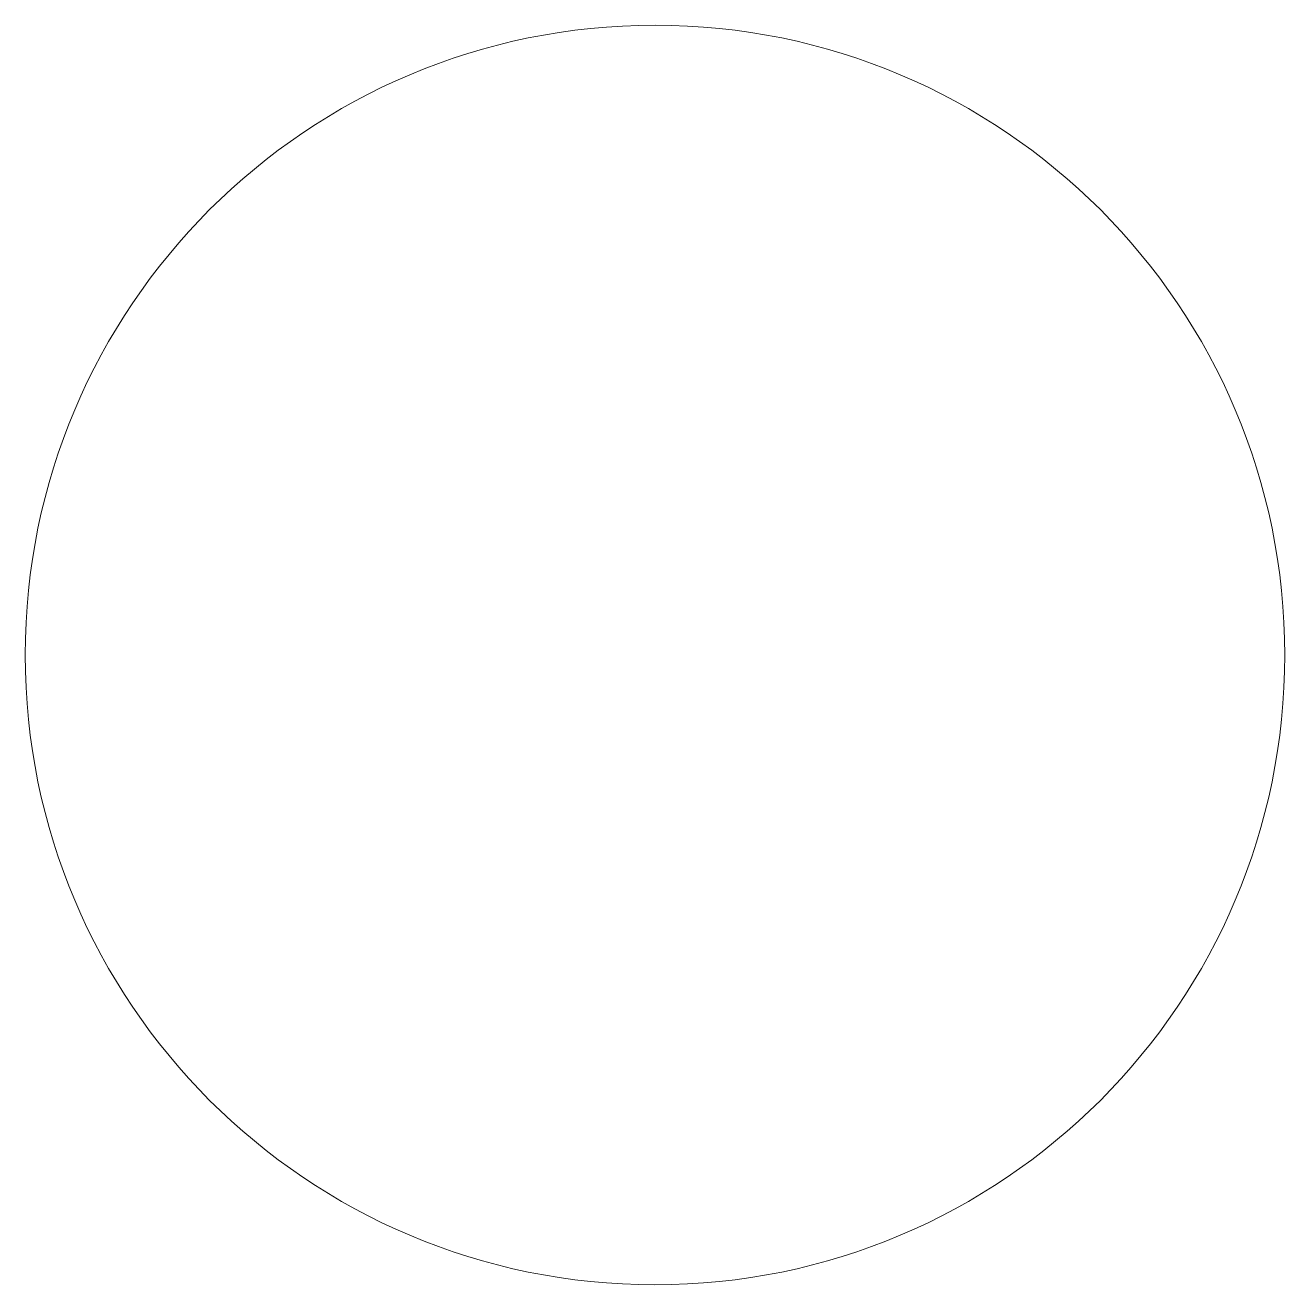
# Model space of a CAD drawing. Header units: millimetres. Extents: x -25 to 25, y -25 to 25.
import ezdxf

# ---------------------------------------------------------------- set-up
doc = ezdxf.new("R2010")
doc.units = ezdxf.units.MM
doc.layers.add('3. Cut (Vector)', color=1, linetype='Continuous', lineweight=5, true_color=0xff0000)

msp = doc.modelspace()

# ---------------------------------------------------------------- linework, layer by layer
at = {"layer": '3. Cut (Vector)'}
msp.add_circle((0, 0), 25, dxfattribs=at)

doc.saveas('drawing.dxf')
